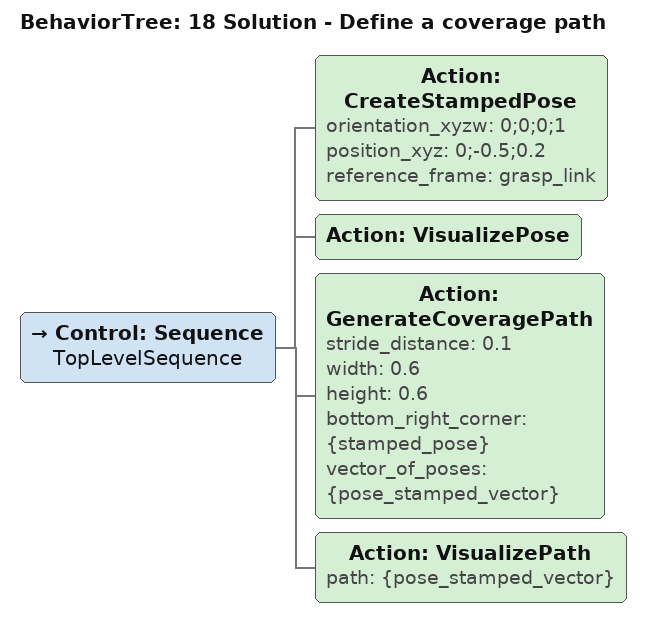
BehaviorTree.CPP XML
<?xml version='1.0' encoding='utf-8'?>
<root BTCPP_format="4" main_tree_to_execute="18 Solution - Define a coverage path">
  <BehaviorTree ID="18 Solution - Define a coverage path" _description="Automatically creates a path to cover a rectangular area">
    <Control ID="Sequence" name="TopLevelSequence">
      <Action ID="CreateStampedPose" orientation_xyzw="0;0;0;1" position_xyz="0;-0.5;0.2" reference_frame="grasp_link"/>
      <Action ID="VisualizePose"/>
      <Action ID="GenerateCoveragePath" stride_distance="0.1" width="0.6" height="0.6" bottom_right_corner="{stamped_pose}" vector_of_poses="{pose_stamped_vector}"/>
      <Action ID="VisualizePath" path="{pose_stamped_vector}"/>
    </Control>
  </BehaviorTree>
</root>
